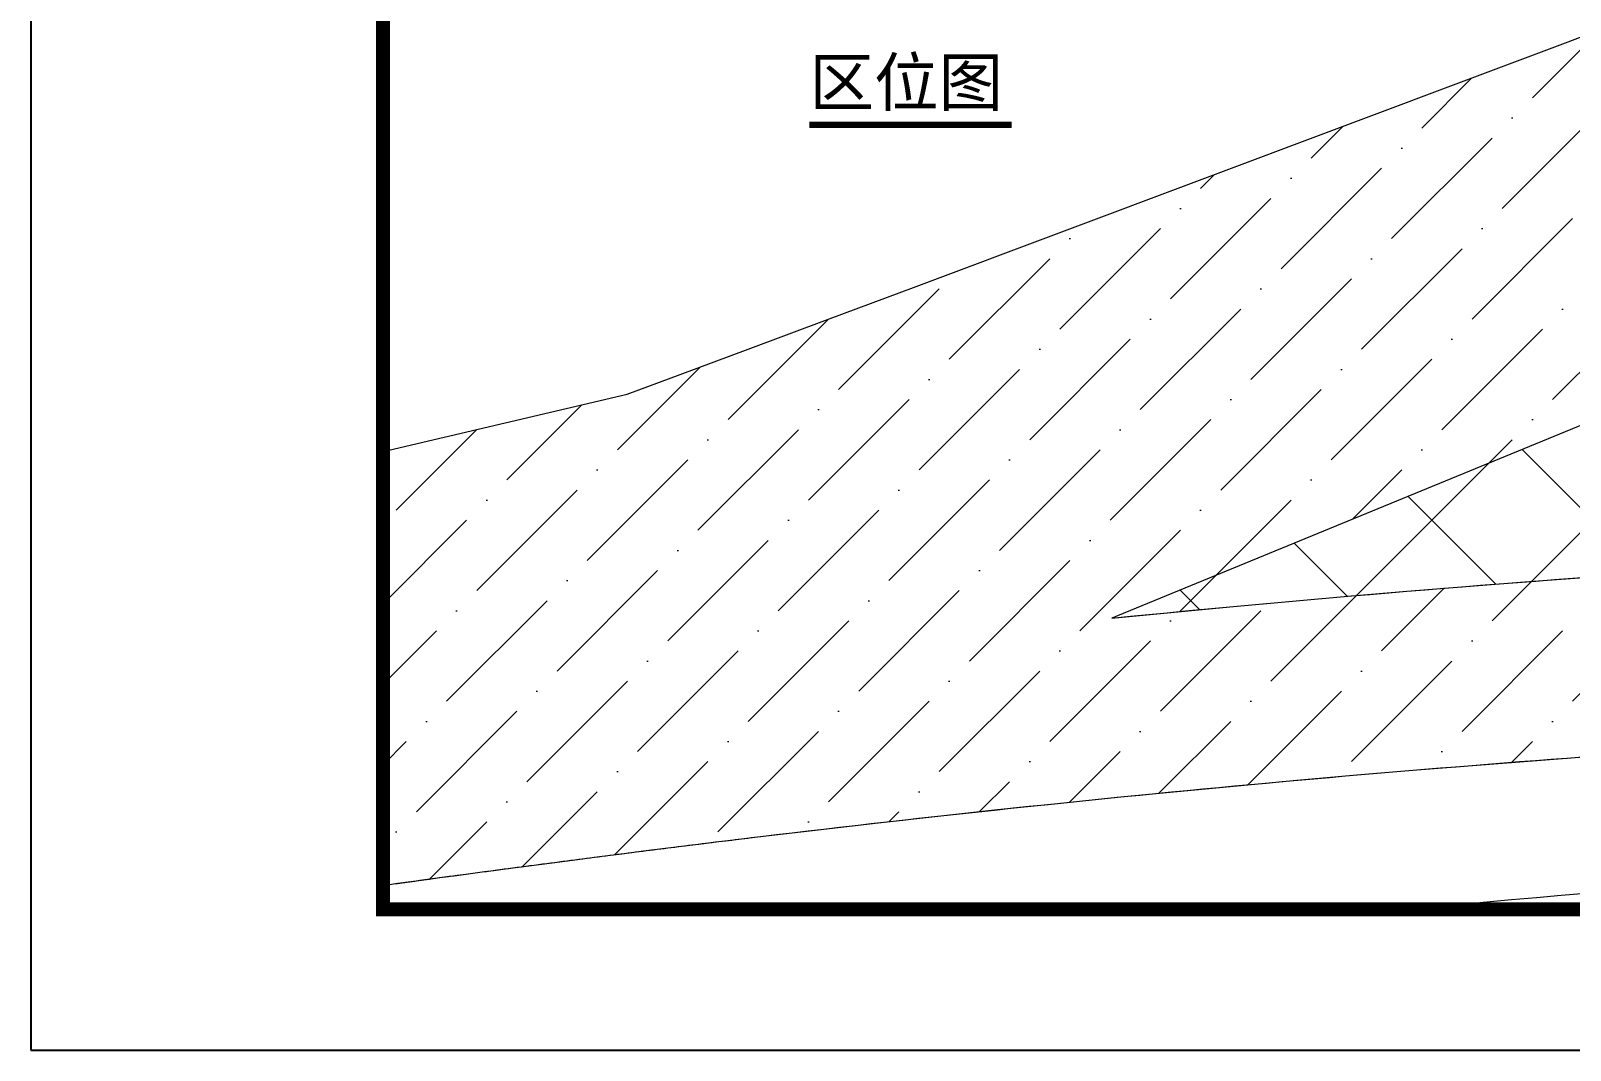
# Model space of a CAD drawing. Header units: millimetres. Extents: x 684779 to 686470, y 2544898 to 2545979.
# Drawn here: x 685227.6 to 685313.5, y 2545150.1 to 2545207 of the extents above; entities that cross this region are included whole.
import ezdxf

# ---------------------------------------------------------------- set-up
doc = ezdxf.new("R2010")
doc.units = ezdxf.units.MM
doc.linetypes.add('DASHDOT', pattern=[25.4, 12.7, -6.35, 0, -6.35])
for name, color, linetype in [('DIM_SYMB', 3, 'Continuous'), ('PUB_TEXT', 7, 'Continuous'), ('PUB_TITLE', 4, 'Continuous')]:
    doc.layers.add(name, color=color, linetype=linetype)
for name, color, linetype, lineweight in [('JT-道路中线', 7, 'DASHDOT', 5), ('JT-道路红线', 7, 'Continuous', 5), ('YD-G1-TC', 90, 'Continuous', 5)]:
    doc.layers.add(name, color=color, linetype=linetype, lineweight=lineweight)
doc.layers.add('YD-E1-TC', color=141, linetype='Continuous', lineweight=5, true_color=0xb3ecff)
doc.styles.add('宋体', font='')
doc.styles.get('宋体').set_extended_font_data('SimSun')

# ---------------------------------------------------------------- blocks, each defined once
blk = doc.blocks.new('图框')
at = {"layer": 'PUB_TITLE', "color": 14}
blk.add_lwpolyline([(-2490, -114031), (123660, -114031), (123660, -24931), (-2490, -24931)], close=True, dxfattribs=at)
at = {"layer": 'PUB_TITLE', "color": 14, "const_width": 236}
blk.add_lwpolyline([(3409, -111671), (121299, -111671), (121299, -27291), (3409, -27291)], close=True, dxfattribs=at)

msp = doc.modelspace()

# ---------------------------------------------------------------- hatches: boundary and pattern name
at = {"layer": 'YD-E1-TC'}
h = msp.add_hatch(dxfattribs=at)
h.set_pattern_fill('ANSI37', color=256, scale=2)
edge = h.paths.add_edge_path()
edge.add_line((685477.23, 2545242.095), (685479.384, 2545253.609))
edge.add_line((685479.384, 2545253.609), (685444.435, 2545238.559))
edge.add_line((685444.435, 2545238.559), (685287.94, 2545174.241))
edge.add_ellipse((685388.334, 2544161.955), major_axis=(-1017.253, 0), ratio=1, start_angle=273.801959, end_angle=275.663852, ccw=False)
edge.add_line((685320.882, 2545176.969), (685331.97, 2545181.525))
edge.add_ellipse((685365.439, 2545131.728), major_axis=(-60, 0), ratio=1, start_angle=292.17899, end_angle=303.90547, ccw=False)
edge.add_line((685342.789, 2545187.288), (685477.23, 2545242.095))
at = {"layer": 'YD-G1-TC'}
h = msp.add_hatch(dxfattribs=at)
h.set_pattern_fill('ANSI36', color=251, scale=2)
h.set_pattern_definition([(45, (0, 0), (1.6837980227, 6.1739260832), [7.9375, -1.5875, 0, -1.5875])])
h.paths.add_polyline_path([(685247.254, 2545183.537), (685247.254, 2545159.309), (685247.491, 2545159.342), (685248.083, 2545159.423), (685248.663, 2545159.502), (685249.243, 2545159.581), (685249.823, 2545159.659), (685250.403, 2545159.738), (685250.899, 2545159.805), (685251.395, 2545159.871), (685251.89, 2545159.938), (685252.386, 2545160.004), (685252.913, 2545160.075), (685253.44, 2545160.145), (685253.967, 2545160.215), (685254.495, 2545160.284), (685254.965, 2545160.347), (685256.108, 2545160.497), (685257.836, 2545160.722), (685259.33, 2545160.915), (685260.584, 2545161.075), (685261.793, 2545161.228), (685262.997, 2545161.379), (685264.236, 2545161.534), (685265.151, 2545161.647), (685265.68, 2545161.712), (685266.823, 2545161.851), (685268.155, 2545162.012), (685271.551, 2545162.414), (685274.886, 2545162.798), (685278.223, 2545163.171), (685281.561, 2545163.532), (685284.9, 2545163.882), (685288.24, 2545164.222), (685291.581, 2545164.55), (685294.923, 2545164.867), (685298.267, 2545165.172), (685301.611, 2545165.467), (685304.956, 2545165.75), (685308.303, 2545166.023), (685311.65, 2545166.284), (685314.996, 2545166.534), (685315.021, 2545166.536), (685315.046, 2545166.537), (685315.071, 2545166.539), (685315.096, 2545166.541), (685315.121, 2545166.543), (685315.146, 2545166.545), (685315.17, 2545166.547), (685315.195, 2545166.548), (685315.22, 2545166.55), (685315.245, 2545166.552), (685315.27, 2545166.554), (685315.295, 2545166.556), (685315.32, 2545166.557), (685315.345, 2545166.559), (685315.369, 2545166.561), (685315.394, 2545166.563), (685315.419, 2545166.565), (685315.444, 2545166.566), (685315.469, 2545166.568), (685315.494, 2545166.57), (685315.519, 2545166.572), (685315.544, 2545166.574), (685315.568, 2545166.575), (685315.593, 2545166.577), (685315.618, 2545166.579), (685315.643, 2545166.581), (685315.668, 2545166.583), (685315.693, 2545166.584), (685315.718, 2545166.586), (685315.743, 2545166.588), (685315.767, 2545166.59), (685315.792, 2545166.592), (685315.817, 2545166.593), (685315.842, 2545166.595), (685315.867, 2545166.597), (685315.892, 2545166.599), (685315.917, 2545166.601), (685315.942, 2545166.602), (685315.966, 2545166.604), (685315.991, 2545166.606), (685316.016, 2545166.608), (685316.041, 2545166.61), (685316.066, 2545166.611), (685316.091, 2545166.613), (685316.116, 2545166.615), (685316.141, 2545166.617), (685316.165, 2545166.619), (685316.19, 2545166.62), (685316.215, 2545166.622), (685316.24, 2545166.624), (685316.265, 2545166.626), (685316.29, 2545166.627), (685316.315, 2545166.629), (685316.34, 2545166.631), (685316.364, 2545166.633), (685316.389, 2545166.635), (685316.414, 2545166.636), (685316.439, 2545166.638), (685316.464, 2545166.64), (685316.489, 2545166.642), (685316.514, 2545166.643), (685316.539, 2545166.645), (685316.563, 2545166.647), (685316.588, 2545166.649), (685318.08, 2545168.566), (685318.264, 2545168.801), (685318.448, 2545169.035), (685318.634, 2545169.268), (685318.821, 2545169.5), (685319.009, 2545169.731), (685319.199, 2545169.962), (685319.389, 2545170.191), (685319.581, 2545170.419), (685319.774, 2545170.646), (685319.968, 2545170.873), (685320.163, 2545171.098), (685320.359, 2545171.323), (685320.556, 2545171.546), (685320.754, 2545171.769), (685320.954, 2545171.99), (685321.155, 2545172.211), (685321.356, 2545172.43), (685321.559, 2545172.649), (685321.763, 2545172.866), (685321.968, 2545173.083), (685322.174, 2545173.298), (685322.381, 2545173.512), (685322.589, 2545173.726), (685322.798, 2545173.938), (685323.008, 2545174.149), (685323.219, 2545174.36), (685323.432, 2545174.569), (685323.645, 2545174.777), (685323.86, 2545174.984), (685324.075, 2545175.19), (685324.291, 2545175.395), (685324.509, 2545175.599), (685324.727, 2545175.802), (685324.947, 2545176.004), (685325.167, 2545176.204), (685325.389, 2545176.404), (685325.611, 2545176.602), (685325.834, 2545176.799), (685326.059, 2545176.996), (685326.284, 2545177.191), (685326.511, 2545177.385), (685326.738, 2545177.578), (685326.966, 2545177.769), (685327.195, 2545177.96), (685327.425, 2545178.149), (685327.657, 2545178.337), (685327.889, 2545178.525), (685328.121, 2545178.711), (685328.355, 2545178.895), (685328.59, 2545179.079), (685328.826, 2545179.261), (685329.062, 2545179.443), (685329.3, 2545179.623), (685329.538, 2545179.802), (685329.778, 2545179.98), (685330.018, 2545180.156), (685330.259, 2545180.332), (685330.501, 2545180.506), (685330.743, 2545180.679), (685330.987, 2545180.85), (685331.231, 2545181.021), (685331.477, 2545181.19), (685331.723, 2545181.358), (685331.97, 2545181.525), (685320.882, 2545176.969), (685317.584, 2545176.744), (685314.287, 2545176.509), (685310.991, 2545176.263), (685307.695, 2545176.006), (685304.4, 2545175.739), (685301.106, 2545175.461), (685297.813, 2545175.172), (685294.521, 2545174.872), (685291.23, 2545174.562), (685287.94, 2545174.241), (685444.435, 2545238.559), (685479.384, 2545253.609), (685480.217, 2545258.059), (685466.457, 2545271.058), (685397.746, 2545244.043), (685373.841, 2545233.744), (685356.666, 2545225.205), (685354.394, 2545224.112), (685349.976, 2545222.001), (685345.588, 2545219.927), (685341.282, 2545217.927), (685337.112, 2545216.038), (685333.11, 2545214.281), (685329.219, 2545212.632), (685325.365, 2545211.051), (685321.47, 2545209.502), (685317.461, 2545207.946), (685313.261, 2545206.347), (685308.795, 2545204.665), (685277.018, 2545192.757), (685272.07, 2545190.905), (685267.629, 2545189.244), (685263.847, 2545187.833), (685260.883, 2545186.733)])

# ---------------------------------------------------------------- linework, layer by layer
at = {"layer": 'DIM_SYMB', "const_width": 0.35}
msp.add_lwpolyline([(685271.052, 2545201.773), (685282.341, 2545201.773)], dxfattribs=at)
at = {"layer": 'JT-道路中线', "color": 1, "ltscale": 2, "flags": 128}
msp.add_lwpolyline([(685326.818, 2545159.85, 0.006925), (685304.737, 2545157.992, 0.006925)], format="xyb", dxfattribs=at)
at = {"layer": 'JT-道路红线'}
for points in [[(685561.564, 2545191.378, -0.000012), (685525.553, 2545185.036, -0.000109)], [(685324.848, 2545167.205, 0.014088), (685268.335, 2545162.034, 0.000176), (685267.627, 2545161.948, 0.000352), (685266.18, 2545161.773, 0.000352), (685264.689, 2545161.59, 0.000352), (685263.15, 2545161.398, 0.000352), (685261.558, 2545161.198, 0.000352), (685259.906, 2545160.988, 0.000352), (685258.187, 2545160.767, 0.000352), (685256.393, 2545160.534, 0.000352), (685254.512, 2545160.287, 0.000352), (685252.529, 2545160.023, 0.000352), (685250.428, 2545159.741, 0.000352), (685248.181, 2545159.436, 0.000134), (685247.254, 2545159.309)]]:
    msp.add_lwpolyline(points, format="xyb", dxfattribs=at)
at = {"layer": 'YD-E1-TC'}
msp.add_lwpolyline([(685477.23, 2545242.095), (685479.384, 2545253.609), (685444.435, 2545238.559), (685287.94, 2545174.241, -0.008124), (685320.882, 2545176.969), (685331.97, 2545181.525, -0.051211), (685342.789, 2545187.288)], format="xyb", close=True, dxfattribs=at)
at = {"layer": 'YD-G1-TC'}
for points in [[(685247.254, 2545183.537), (685260.883, 2545186.733), (685263.847, 2545187.833), (685267.629, 2545189.244), (685272.07, 2545190.905), (685277.018, 2545192.757), (685308.795, 2545204.665), (685313.261, 2545206.347), (685317.461, 2545207.946), (685321.47, 2545209.502), (685325.365, 2545211.051), (685329.219, 2545212.632), (685333.11, 2545214.281), (685337.112, 2545216.038), (685341.282, 2545217.927), (685345.588, 2545219.927), (685346.859, 2545220.528), (685349.976, 2545222.001), (685354.394, 2545224.112), (685356.666, 2545225.205), (685373.841, 2545233.744), (685397.746, 2545244.043), (685466.457, 2545271.058)], [(685444.435, 2545238.559), (685287.94, 2545174.241), (685291.23, 2545174.562), (685294.521, 2545174.872), (685297.813, 2545175.172), (685301.106, 2545175.461), (685304.4, 2545175.739), (685307.695, 2545176.006), (685310.991, 2545176.263), (685314.287, 2545176.509)], [(685314.996, 2545166.534), (685311.65, 2545166.284), (685308.303, 2545166.023), (685304.956, 2545165.75), (685301.611, 2545165.467), (685298.267, 2545165.172), (685294.923, 2545164.867), (685291.581, 2545164.55), (685288.24, 2545164.222), (685284.9, 2545163.882), (685281.561, 2545163.532), (685278.223, 2545163.171), (685274.886, 2545162.798), (685271.551, 2545162.414), (685268.155, 2545162.012), (685266.823, 2545161.851), (685265.68, 2545161.712), (685265.151, 2545161.647), (685264.236, 2545161.534), (685262.997, 2545161.379), (685261.793, 2545161.228), (685260.584, 2545161.075), (685259.33, 2545160.915), (685257.836, 2545160.722), (685256.108, 2545160.497), (685254.965, 2545160.347), (685254.495, 2545160.284), (685253.967, 2545160.215), (685253.44, 2545160.145), (685252.913, 2545160.075), (685252.386, 2545160.004), (685251.89, 2545159.938), (685251.395, 2545159.871), (685250.899, 2545159.805), (685250.403, 2545159.738), (685249.823, 2545159.659), (685249.243, 2545159.581), (685248.663, 2545159.502), (685248.083, 2545159.423), (685247.491, 2545159.342), (685247.254, 2545159.309)]]:
    msp.add_lwpolyline(points, dxfattribs=at)

# ---------------------------------------------------------------- block references
at = {"xscale": 0.003333333, "yscale": 0.003333333, "zscale": 0.003333333}
msp.add_blockref('图框', (685235.89, 2545530.23), dxfattribs=at)

# ---------------------------------------------------------------- texts
at = {"layer": 'PUB_TEXT', "style": '宋体'}
msp.add_text('区位图', height=2.6435, dxfattribs=at).set_placement((685271.052, 2545202.827))

doc.saveas('drawing.dxf')
